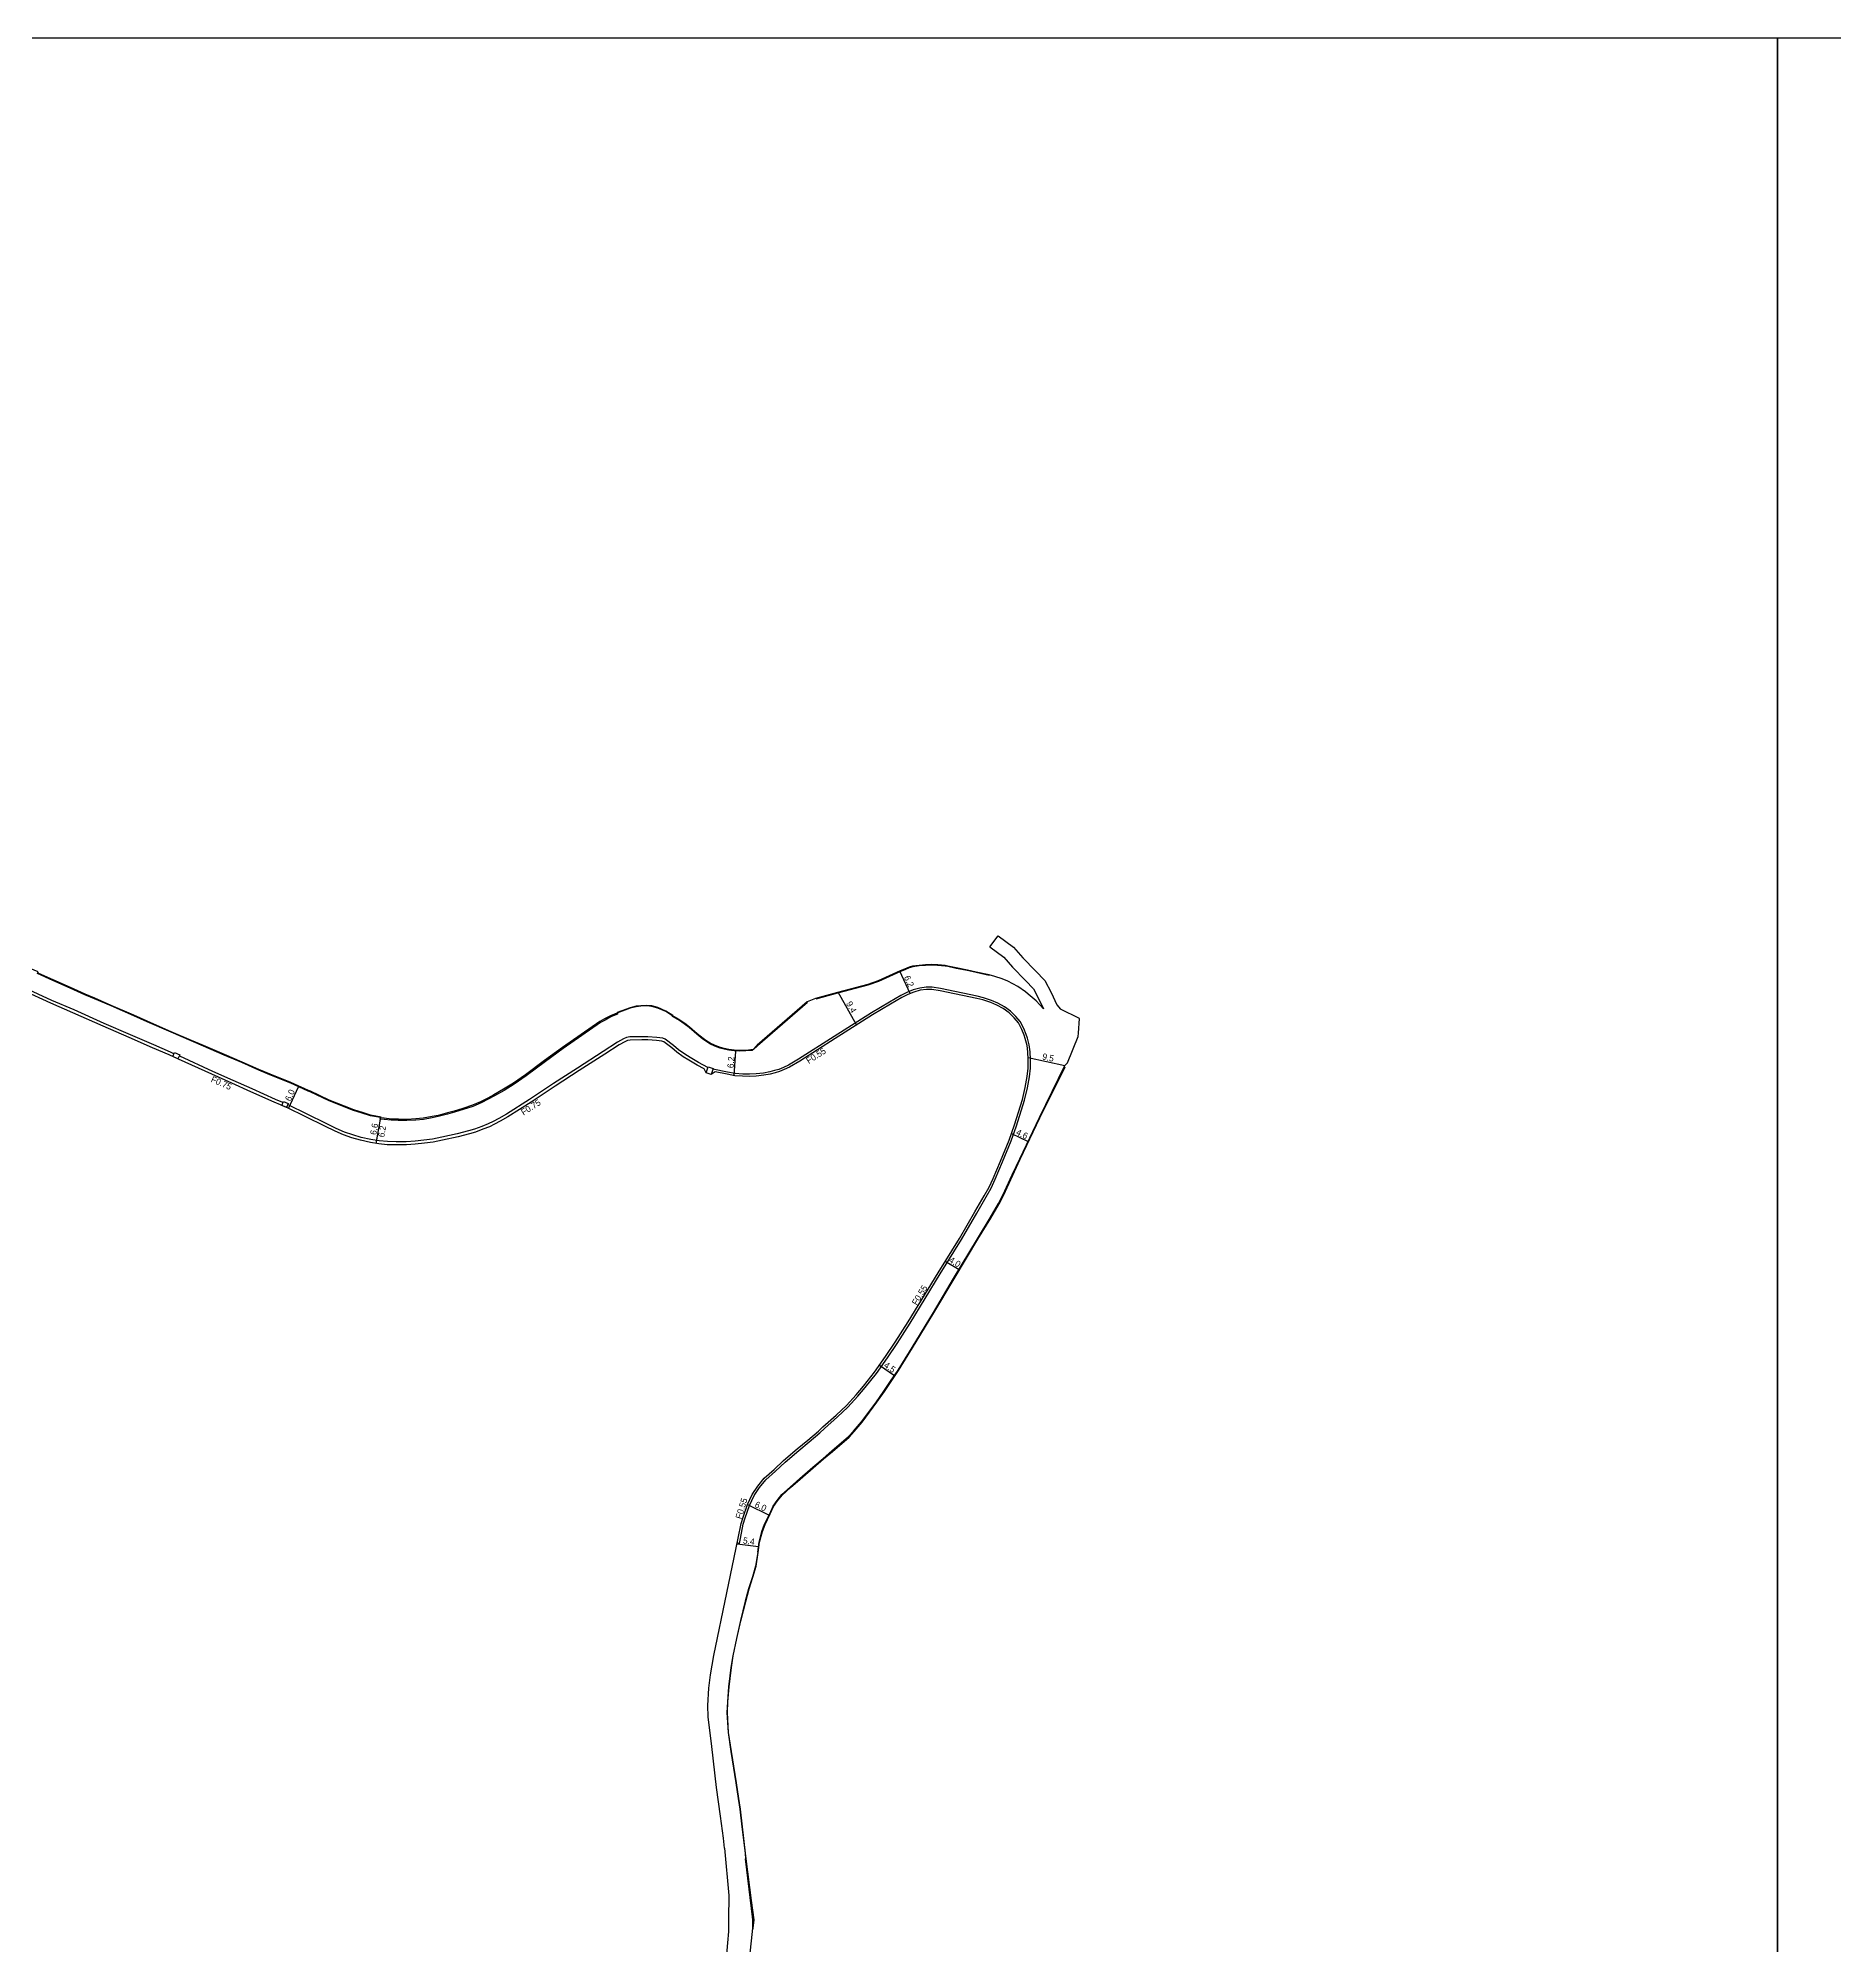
# Model space of a CAD drawing. Header units: metres. Extents: x -24000 to -20000, y -96000 to -93000.
# Drawn here: x -23636.7 to -23185.6, y -93478.8 to -93000 of the extents above; entities that cross this region are included whole.
import ezdxf

# ---------------------------------------------------------------- set-up
doc = ezdxf.new("R2010")
doc.units = ezdxf.units.M
doc.header["$LTSCALE"] = 2.5
for name, color, linetype in [('側溝・桝', 7, 'Continuous'), ('図郭', 7, 'Continuous'), ('幅員', 7, 'Continuous'), ('歩道・分離帯・安全施設', 7, 'Continuous'), ('道路', 7, 'Continuous')]:
    doc.layers.add(name, color=color, linetype=linetype)
doc.styles.get("Standard").update_dxf_attribs({"font": ''})
doc.styles.get('Standard').set_extended_font_data('@MS PGothic')

msp = doc.modelspace()

# ---------------------------------------------------------------- linework, layer by layer
at = {"layer": '側溝・桝'}
for points in [[(-23602.57, -93254.92), (-23603.45, -93254.53), (-23607.62, -93252.72), (-23613.48, -93250.16), (-23620.07, -93247.32), (-23627.64, -93243.93), (-23633.21, -93241.53), (-23640.13, -93238.38), (-23644.66, -93236.2), (-23648.14, -93234.77), (-23650.54, -93233.85), (-23653.29, -93232.91), (-23656.19, -93232.01), (-23658.15, -93231.5), (-23660.81, -93230.91), (-23663.51, -93230.45), (-23665.9, -93230.12), (-23668.24, -93229.88), (-23671.58, -93229.58), (-23674.41, -93229.4), (-23677.22, -93229.2), (-23679.81, -93229.1)], [(-23429.01, -93338.72), (-23426.21, -93335.21), (-23423.43, -93331.23), (-23421, -93327.61), (-23417.73, -93322.53), (-23410.22, -93310.19), (-23404.87, -93301.55), (-23400.97, -93294.9), (-23398.62, -93290.84), (-23397.39, -93288.67), (-23396.39, -93286.42), (-23394.52, -93282.08), (-23392.39, -93276.8), (-23391.02, -93272.98), (-23388.98, -93266.53), (-23388.3, -93263.49), (-23387.79, -93260.71), (-23387.52, -93258.54), (-23387.5, -93256.39), (-23387.64, -93254.41), (-23387.83, -93252.71), (-23388.29, -93250.97), (-23388.6, -93250.06), (-23389.16, -93248.57), (-23390.08, -93246.85), (-23391.19, -93245.55), (-23392.54, -93244.22), (-23394.08, -93243.1), (-23395.7, -93242.22), (-23397.29, -93241.52), (-23399.31, -93240.85), (-23400.89, -93240.49), (-23410.13, -93238.58), (-23412.24, -93238.23), (-23413.69, -93238.21), (-23415.34, -93238.42), (-23417.01, -93238.9), (-23418.57, -93239.55), (-23420.09, -93240.3), (-23422.91, -93241.96), (-23427.46, -93244.66), (-23436.84, -93250.6), (-23445.75, -93256.26), (-23448.31, -93257.81), (-23449.55, -93258.38), (-23450.71, -93258.85), (-23451.8, -93259.15), (-23453, -93259.47), (-23454.54, -93259.76), (-23456.4, -93259.96), (-23458.03, -93260.06), (-23459.76, -93260.01), (-23461.64, -93259.87), (-23463.59, -93259.52), (-23467.25, -93258.75)], [(-23468.5, -93258.35), (-23470.84, -93257.12), (-23472.94, -93255.9), (-23474.3, -93255.04), (-23475.88, -93253.92), (-23477.12, -93252.88), (-23479.2, -93251.28), (-23479.86, -93251.04), (-23481.35, -93250.85), (-23483.56, -93250.65), (-23485.1, -93250.66), (-23488.13, -93250.71), (-23488.92, -93250.86), (-23489.72, -93251.21), (-23491.2, -93252.05), (-23494.8, -93254.37), (-23501.24, -93258.51), (-23507.24, -93262.42), (-23513.33, -93266.43), (-23519.1, -93270.07), (-23521.01, -93271.17), (-23522.45, -93271.92), (-23523.69, -93272.53), (-23525.27, -93273.16), (-23527.14, -93273.87), (-23528.59, -93274.3), (-23531.43, -93275), (-23535.28, -93275.89), (-23537.62, -93276.33), (-23539.79, -93276.61), (-23542.04, -93276.84), (-23544.24, -93277.03), (-23546.78, -93277.06), (-23548.98, -93276.98), (-23551.05, -93276.79), (-23553.11, -93276.43), (-23555.57, -93275.9), (-23557.66, -93275.3), (-23559.75, -93274.56), (-23561.81, -93273.66), (-23564.35, -93272.42), (-23573.93, -93267.73), (-23574.01, -93267.69)], [(-23575.2, -93267.18), (-23577.09, -93266.37), (-23582.93, -93263.74), (-23587.7, -93261.59), (-23592.77, -93259.37), (-23601.12, -93255.55), (-23601.25, -93255.5)], [(-23460.61, -93377.83), (-23460.36, -93376.59), (-23459.62, -93373), (-23459.13, -93371.39), (-23458.03, -93368.3), (-23456.89, -93365.79), (-23455.53, -93363.82), (-23453.94, -93361.83), (-23451.52, -93359.67), (-23449.13, -93357.44), (-23445.7, -93354.54), (-23443.09, -93352.36), (-23440.4, -93350.04), (-23439.26, -93348.99), (-23435.94, -93346.04), (-23433.34, -93343.63), (-23430.87, -93340.88), (-23429.01, -93338.72)]]:
    msp.add_lwpolyline(points, dxfattribs=at)
for points in [[(-23601.56, -93256.2), (-23602.87, -93255.61), (-23602.44, -93254.63), (-23601.12, -93255.21)], [(-23467.72, -93260.1), (-23468.96, -93259.67), (-23468.44, -93258.16), (-23467.2, -93258.6)], [(-23574.31, -93268.39), (-23575.51, -93267.88), (-23575.07, -93266.88), (-23573.88, -93267.39)]]:
    msp.add_lwpolyline(points, close=True, dxfattribs=at)
at = {"layer": '側溝・桝', "flags": 128}
msp.add_lwpolyline([(-23460.61, -93377.83), (-23461.15, -93377.72)], dxfattribs=at)
at = {"layer": '図郭'}
for points in [[(-24000, -93600), (-23200, -93600), (-23200, -93000), (-24000, -93000)], [(-23200, -93600), (-22400, -93600), (-22400, -93000), (-23200, -93000)]]:
    msp.add_lwpolyline(points, close=True, dxfattribs=at)
at = {"layer": '幅員', "flags": 128}
for points in [[(-23417.75, -93239.82), (-23420.34, -93234.17)], [(-23431.16, -93247.67), (-23435.77, -93239.49)], [(-23461.91, -93260.39), (-23461.49, -93254.23)], [(-23388.11, -93255.82), (-23378.86, -93257.85)], [(-23573.8, -93268.64), (-23571.31, -93263.19)], [(-23550.74, -93270.93), (-23551.89, -93277.42)], [(-23550.8, -93271.3), (-23551.89, -93277.42)], [(-23392.32, -93274.96), (-23388.14, -93276.96)], [(-23408.9, -93307), (-23405.44, -93309.07)], [(-23425.43, -93333.11), (-23421.7, -93335.7)], [(-23458.55, -93368.09), (-23453.15, -93370.7)], [(-23461.19, -93377.9), (-23455.82, -93378.61)]]:
    msp.add_lwpolyline(points, dxfattribs=at)
at = {"layer": '歩道・分離帯・安全施設'}
for points in [[(-23397.92, -93235.28), (-23401.15, -93234.56), (-23403.39, -93234.05), (-23406.19, -93233.51), (-23408.31, -93233.05), (-23408.94, -93232.94), (-23410.83, -93232.73), (-23412.35, -93232.66), (-23413.88, -93232.74), (-23415.44, -93232.88), (-23417.08, -93233.1), (-23417.94, -93233.35), (-23419.1, -93233.82), (-23420.17, -93234.25), (-23425.71, -93236.79), (-23428.34, -93237.7), (-23435.93, -93239.69), (-23441.41, -93241.19)], [(-23550.57, -93270.81), (-23553.18, -93270.31), (-23555.23, -93269.7), (-23557.43, -93268.98), (-23559.78, -93268.1), (-23563.56, -93266.57), (-23568.29, -93264.31), (-23568.79, -93264.17), (-23573.2, -93262.16), (-23578.43, -93260.06), (-23581.23, -93258.86), (-23585.48, -93257.01), (-23589.89, -93255.1), (-23595.12, -93252.85), (-23598.19, -93251.56), (-23603.24, -93249.38), (-23609.27, -93246.75), (-23612.62, -93245.26), (-23618.29, -93242.78), (-23622.46, -93240.98), (-23624.85, -93239.95), (-23628.56, -93238.32), (-23632.92, -93236.39), (-23636.66, -93234.71)], [(-23477.36, -93245.38), (-23479.1, -93244.3), (-23481.08, -93243.44), (-23482.57, -93243.04), (-23483.81, -93242.92), (-23485.34, -93242.96), (-23486.51, -93243.1), (-23487.99, -93243.5), (-23491.35, -93244.71)], [(-23443.52, -93242.04), (-23456.08, -93252.91), (-23457.03, -93253.87)], [(-23491.35, -93244.71), (-23492.98, -93245.4), (-23494.49, -93246.17), (-23495.66, -93246.84), (-23500.34, -93250.11), (-23505.05, -93253.34), (-23509.51, -93256.59), (-23514.32, -93260.19), (-23517.31, -93262.29), (-23519.83, -93263.84), (-23522.27, -93265.21), (-23523.79, -93266.06), (-23525.59, -93266.98), (-23527.64, -93267.82), (-23530.02, -93268.64), (-23532.19, -93269.29), (-23533.93, -93269.74), (-23536.27, -93270.38), (-23537.75, -93270.68), (-23539.97, -93271.07), (-23541.84, -93271.28), (-23544.1, -93271.4), (-23546.23, -93271.37), (-23547.98, -93271.3), (-23549.78, -93271.12), (-23550.61, -93271.01)], [(-23457.03, -93253.87), (-23459.02, -93254.07), (-23460.58, -93254.14), (-23461.93, -93254.05), (-23463.24, -93253.88), (-23464.41, -93253.64), (-23465.35, -93253.36), (-23466.71, -93252.84), (-23467.95, -93252.27), (-23469, -93251.58), (-23469.69, -93251.1), (-23471.17, -93249.88), (-23473.14, -93248.21), (-23474.34, -93247.29), (-23475.54, -93246.45), (-23477.36, -93245.38)], [(-23457.14, -93474.69), (-23457.12, -93474.42), (-23456.92, -93472.27), (-23457.57, -93467.45), (-23458.93, -93457)]]:
    msp.add_lwpolyline(points, dxfattribs=at)
at = {"layer": '歩道・分離帯・安全施設', "flags": 128}
msp.add_lwpolyline([(-23458.93, -93457), (-23459.04, -93455.55), (-23459.81, -93448.96), (-23460.35, -93444.55), (-23460.75, -93441.85), (-23461.36, -93437.9), (-23462.59, -93430.03), (-23463.3, -93425.27), (-23463.63, -93420.24), (-23463.48, -93417.57), (-23463.16, -93413.81), (-23462.62, -93409.01), (-23462.13, -93406.05), (-23461.21, -93401.73), (-23460.21, -93397.22), (-23458.98, -93392.37), (-23458.16, -93389.24), (-23457.2, -93386.26), (-23456.43, -93383.53), (-23455.87, -93380.08), (-23455.53, -93377.55), (-23454.83, -93374.86), (-23454.12, -93373.07), (-23452.85, -93370.44), (-23452.01, -93368.56), (-23451.03, -93367.16), (-23449.86, -93365.68), (-23447.75, -93363.8), (-23445.33, -93361.67), (-23442.1, -93358.82), (-23439.47, -93356.63), (-23437.26, -93354.72), (-23433.06, -93351.14), (-23431.81, -93349.77), (-23429.8, -93347.37), (-23426.06, -93342.41), (-23424.18, -93339.67), (-23422.53, -93337.15), (-23420.66, -93334.45), (-23417.11, -93328.7), (-23411.75, -93319.94), (-23406.69, -93311.45), (-23400.7, -93301.46), (-23397.51, -93296.19), (-23395.41, -93292.55), (-23394.32, -93290.46), (-23391.97, -93285.41), (-23390.08, -93281.38), (-23385.13, -93271.01), (-23378.85, -93258.19)], dxfattribs=at)
at = {"layer": '道路'}
for points in [[(-23397.71, -93228.09), (-23395.62, -93225.29)], [(-23384.29, -93243.64), (-23384.29, -93243.64), (-23386.12, -93241.66), (-23388.09, -93239.96), (-23388.75, -93239.39), (-23390.67, -93238.02), (-23393.17, -93236.74), (-23394.63, -93236.08), (-23396.45, -93235.5), (-23397.88, -93235.13), (-23401.12, -93234.42), (-23403.36, -93233.9), (-23406.16, -93233.36), (-23408.28, -93232.91), (-23408.92, -93232.79), (-23410.82, -93232.58), (-23412.35, -93232.51), (-23413.9, -93232.59), (-23415.45, -93232.73), (-23417.11, -93232.96), (-23417.99, -93233.2), (-23419.16, -93233.68), (-23420.23, -93234.12), (-23425.76, -93236.65), (-23428.38, -93237.55), (-23435.97, -93239.54), (-23441.46, -93241.05), (-23443.6, -93241.91), (-23456.18, -93252.8), (-23457.42, -93254.06), (-23459.01, -93254.22), (-23460.58, -93254.3), (-23461.95, -93254.2), (-23463.26, -93254.03), (-23464.45, -93253.79), (-23465.39, -93253.51), (-23466.77, -93252.98), (-23468.02, -93252.4), (-23469.08, -93251.7), (-23469.78, -93251.22), (-23471.27, -93249.99), (-23473.23, -93248.32), (-23474.43, -93247.41), (-23475.62, -93246.58), (-23477.38, -93245.54), (-23477.3, -93245.28), (-23479.05, -93244.2), (-23481.04, -93243.34), (-23482.55, -93242.93), (-23483.8, -93242.81), (-23485.35, -93242.85), (-23486.53, -93243), (-23488.02, -93243.39), (-23491.26, -93244.56), (-23491.18, -93244.98), (-23492.85, -93245.69), (-23494.34, -93246.45), (-23495.5, -93247.11), (-23500.16, -93250.36), (-23504.87, -93253.6), (-23509.32, -93256.84), (-23514.13, -93260.44), (-23517.14, -93262.56), (-23519.67, -93264.12), (-23522.11, -93265.48), (-23523.64, -93266.34), (-23525.45, -93267.26), (-23527.53, -93268.12), (-23529.93, -93268.95), (-23532.1, -93269.59), (-23533.85, -93270.05), (-23536.2, -93270.69), (-23537.7, -93270.99), (-23539.92, -93271.38), (-23541.81, -93271.6), (-23544.1, -93271.71), (-23546.24, -93271.68), (-23548, -93271.61), (-23549.82, -93271.43), (-23550.8, -93271.3), (-23550.74, -93270.93), (-23553.21, -93270.46), (-23555.28, -93269.84), (-23557.48, -93269.12), (-23559.84, -93268.24), (-23563.62, -93266.71), (-23568.34, -93264.45), (-23568.84, -93264.31), (-23573.26, -93262.3), (-23578.49, -93260.2), (-23581.29, -93259), (-23585.54, -93257.14), (-23589.95, -93255.24), (-23595.18, -93252.99), (-23598.25, -93251.7), (-23603.3, -93249.52), (-23609.33, -93246.88), (-23612.68, -93245.39), (-23618.35, -93242.92), (-23622.52, -93241.12), (-23624.91, -93240.09), (-23628.62, -93238.45), (-23632.98, -93236.53), (-23636.86, -93234.78), (-23636.66, -93234.38), (-23642.49, -93231.95)], [(-23429.45, -93338.37), (-23426.66, -93334.88), (-23423.9, -93330.91), (-23421.47, -93327.3), (-23418.2, -93322.23), (-23410.7, -93309.89), (-23405.35, -93301.26), (-23401.46, -93294.62), (-23399.11, -93290.56), (-23397.89, -93288.42), (-23396.91, -93286.2), (-23395.04, -93281.86), (-23392.91, -93276.6), (-23391.55, -93272.8), (-23389.53, -93266.39), (-23388.85, -93263.38), (-23388.34, -93260.63), (-23388.08, -93258.51), (-23388.06, -93256.4), (-23388.2, -93254.46), (-23388.38, -93252.81), (-23388.82, -93251.13), (-23389.13, -93250.25), (-23389.67, -93248.8), (-23390.55, -93247.17), (-23391.6, -93245.94), (-23392.91, -93244.65), (-23394.38, -93243.58), (-23395.94, -93242.72), (-23397.49, -93242.05), (-23399.46, -93241.39), (-23401.01, -93241.04), (-23410.23, -93239.13), (-23412.29, -93238.79), (-23413.66, -93238.77), (-23415.23, -93238.97), (-23416.83, -93239.43), (-23418.34, -93240.06), (-23419.83, -93240.8), (-23422.63, -93242.45), (-23427.17, -93245.14), (-23436.54, -93251.08), (-23445.46, -93256.74), (-23448.05, -93258.3), (-23449.33, -93258.9), (-23450.53, -93259.38), (-23451.66, -93259.69), (-23452.87, -93260.02), (-23454.45, -93260.32), (-23456.35, -93260.52), (-23458.02, -93260.62), (-23459.79, -93260.57), (-23461.71, -93260.43), (-23463.7, -93260.07), (-23466.67, -93259.44), (-23467.72, -93260.1), (-23468.96, -93259.67), (-23469.45, -93258.71), (-23471.2, -93257.79), (-23473.33, -93256.55), (-23474.73, -93255.67), (-23476.35, -93254.52), (-23477.6, -93253.47), (-23479.57, -93251.96), (-23480.04, -93251.79), (-23481.44, -93251.61), (-23483.6, -93251.41), (-23485.09, -93251.42), (-23488.05, -93251.47), (-23488.69, -93251.59), (-23489.38, -93251.89), (-23490.8, -93252.7), (-23494.38, -93255.01), (-23500.83, -93259.15), (-23506.83, -93263.05), (-23512.92, -93267.07), (-23518.71, -93270.72), (-23520.65, -93271.84), (-23522.11, -93272.6), (-23523.38, -93273.23), (-23525, -93273.87), (-23526.9, -93274.59), (-23528.39, -93275.03), (-23531.25, -93275.74), (-23535.12, -93276.64), (-23537.5, -93277.08), (-23539.7, -93277.37), (-23541.97, -93277.6), (-23544.21, -93277.79), (-23546.79, -93277.82), (-23549.03, -93277.74), (-23551.16, -93277.55), (-23553.26, -93277.17), (-23555.76, -93276.64), (-23557.9, -93276.03), (-23560.03, -93275.27), (-23562.13, -93274.36), (-23564.69, -93273.11), (-23574.25, -93268.42), (-23577.4, -93267.06), (-23583.25, -93264.44), (-23588.01, -93262.29), (-23593.08, -93260.06), (-23601.44, -93256.25), (-23603.75, -93255.23), (-23607.93, -93253.42), (-23613.78, -93250.86), (-23620.37, -93248.02), (-23627.94, -93244.63), (-23633.52, -93242.23), (-23640.45, -93239.07)], [(-23456.01, -93380.06), (-23455.68, -93377.52), (-23454.97, -93374.82), (-23454.26, -93373.01), (-23452.99, -93370.37), (-23452.14, -93368.49), (-23451.16, -93367.07), (-23449.97, -93365.58), (-23447.85, -93363.69), (-23445.43, -93361.56), (-23442.2, -93358.71), (-23439.57, -93356.51), (-23437.36, -93354.6), (-23433.17, -93351.03), (-23431.92, -93349.67), (-23429.92, -93347.28), (-23426.18, -93342.32), (-23424.31, -93339.58), (-23422.65, -93337.07), (-23420.78, -93334.37), (-23417.24, -93328.62), (-23411.88, -93319.86), (-23406.81, -93311.37), (-23400.83, -93301.38), (-23397.64, -93296.12), (-23395.55, -93292.48), (-23394.45, -93290.4), (-23392.1, -93285.34), (-23390.21, -93281.31), (-23385.27, -93270.94), (-23378.86, -93257.85), (-23378.24, -93257.17), (-23375.52, -93250.62), (-23375.45, -93249.77), (-23375.19, -93246.11), (-23379.97, -93243.76)], [(-23464.38, -93454.35), (-23464.63, -93451.82), (-23465.33, -93446.25), (-23466.33, -93439.06), (-23467.55, -93428.78), (-23468.42, -93421.37), (-23468.55, -93418.48), (-23468.27, -93414.15), (-23467.89, -93410.77), (-23467.05, -93405.92), (-23463.78, -93390.26), (-23461.9, -93381.39), (-23461.4, -93378.96), (-23460.91, -93376.48), (-23460.17, -93372.86), (-23459.66, -93371.22), (-23458.55, -93368.09), (-23457.38, -93365.52), (-23455.98, -93363.49), (-23454.35, -93361.44), (-23451.89, -93359.25), (-23449.5, -93357.02), (-23446.06, -93354.11), (-23443.45, -93351.94), (-23440.77, -93349.62), (-23439.64, -93348.58), (-23436.31, -93345.63), (-23433.74, -93343.23), (-23431.29, -93340.51), (-23429.46, -93338.38)], [(-23464.38, -93454.35), (-23463.26, -93466.16), (-23463.35, -93472.11), (-23463.37, -93475.24), (-23463.59, -93478.1), (-23463.94, -93482.04)], [(-23458, -93481.47), (-23457.27, -93474.41), (-23457.19, -93472.3), (-23457.32, -93471.55), (-23459.08, -93457.01)]]:
    msp.add_lwpolyline(points, dxfattribs=at)
at = {"layer": '道路', "flags": 128}
for points in [[(-23397.71, -93228.09), (-23394.19, -93230.71), (-23392.01, -93233.18), (-23388.78, -93236.5), (-23386.78, -93238.6), (-23385.49, -93241.08), (-23384.29, -93243.64)], [(-23395.62, -93225.29), (-23391.82, -93228.13), (-23389.45, -93230.8), (-23386.26, -93234.08), (-23383.91, -93236.56), (-23382.36, -93239.53), (-23380.89, -93242.68), (-23379.97, -93243.76)], [(-23456.01, -93380.06), (-23456.57, -93383.5), (-23457.35, -93386.22), (-23458.3, -93389.2), (-23459.12, -93392.33), (-23460.35, -93397.18), (-23461.36, -93401.69), (-23462.27, -93406.02), (-23462.76, -93408.99), (-23463.31, -93413.8), (-23463.63, -93417.56), (-23463.78, -93420.24), (-23463.45, -93425.29), (-23462.74, -93430.05), (-23461.51, -93437.93), (-23460.9, -93441.87), (-23460.5, -93444.57), (-23459.96, -93448.98), (-23459.19, -93455.56), (-23459.08, -93457.01)]]:
    msp.add_lwpolyline(points, dxfattribs=at)

# ---------------------------------------------------------------- texts
at = {"layer": '側溝・桝'}
for s, rotation, p in [('F0.55', 32.4136, (-23443.21, -93257.5)), ('F0.75', 336.3, (-23593.44, -93261.92)), ('F0.75', 32.2763, (-23514.81, -93270.45)), ('F0.55', 58.6871, (-23416.05, -93318.21)), ('F0.55', 72.8404, (-23460.11, -93371.84))]:
    msp.add_text(s, height=1.6, rotation=rotation, dxfattribs=at).set_placement(p)
at = {"layer": '幅員'}
for s, rotation, p in [('6.2', 294.604, (-23419.35, -93235.73)), ('9.4', 299.4286, (-23433.88, -93242.32)), ('6.2', 86.0572, (-23462.04, -93258.57)), ('9.5', 347.5704, (-23384.67, -93256.32)), ('6.0', 65.5078, (-23573.32, -93266.99)), ('6.6', 79.9745, (-23551.78, -93275.38)), ('6.2', 79.9409, (-23549.79, -93275.98)), ('4.6', 334.4856, (-23391.29, -93275.17)), ('4.0', 329.0756, (-23408.17, -93307.14)), ('4.5', 325.314, (-23424.5, -93333.46)), ('6.0', 334.2406, (-23456.91, -93368.61)), ('5.4', 352.4308, (-23459.77, -93377.84))]:
    msp.add_text(s, height=1.6, rotation=rotation, dxfattribs=at).set_placement(p)

doc.saveas('drawing.dxf')
